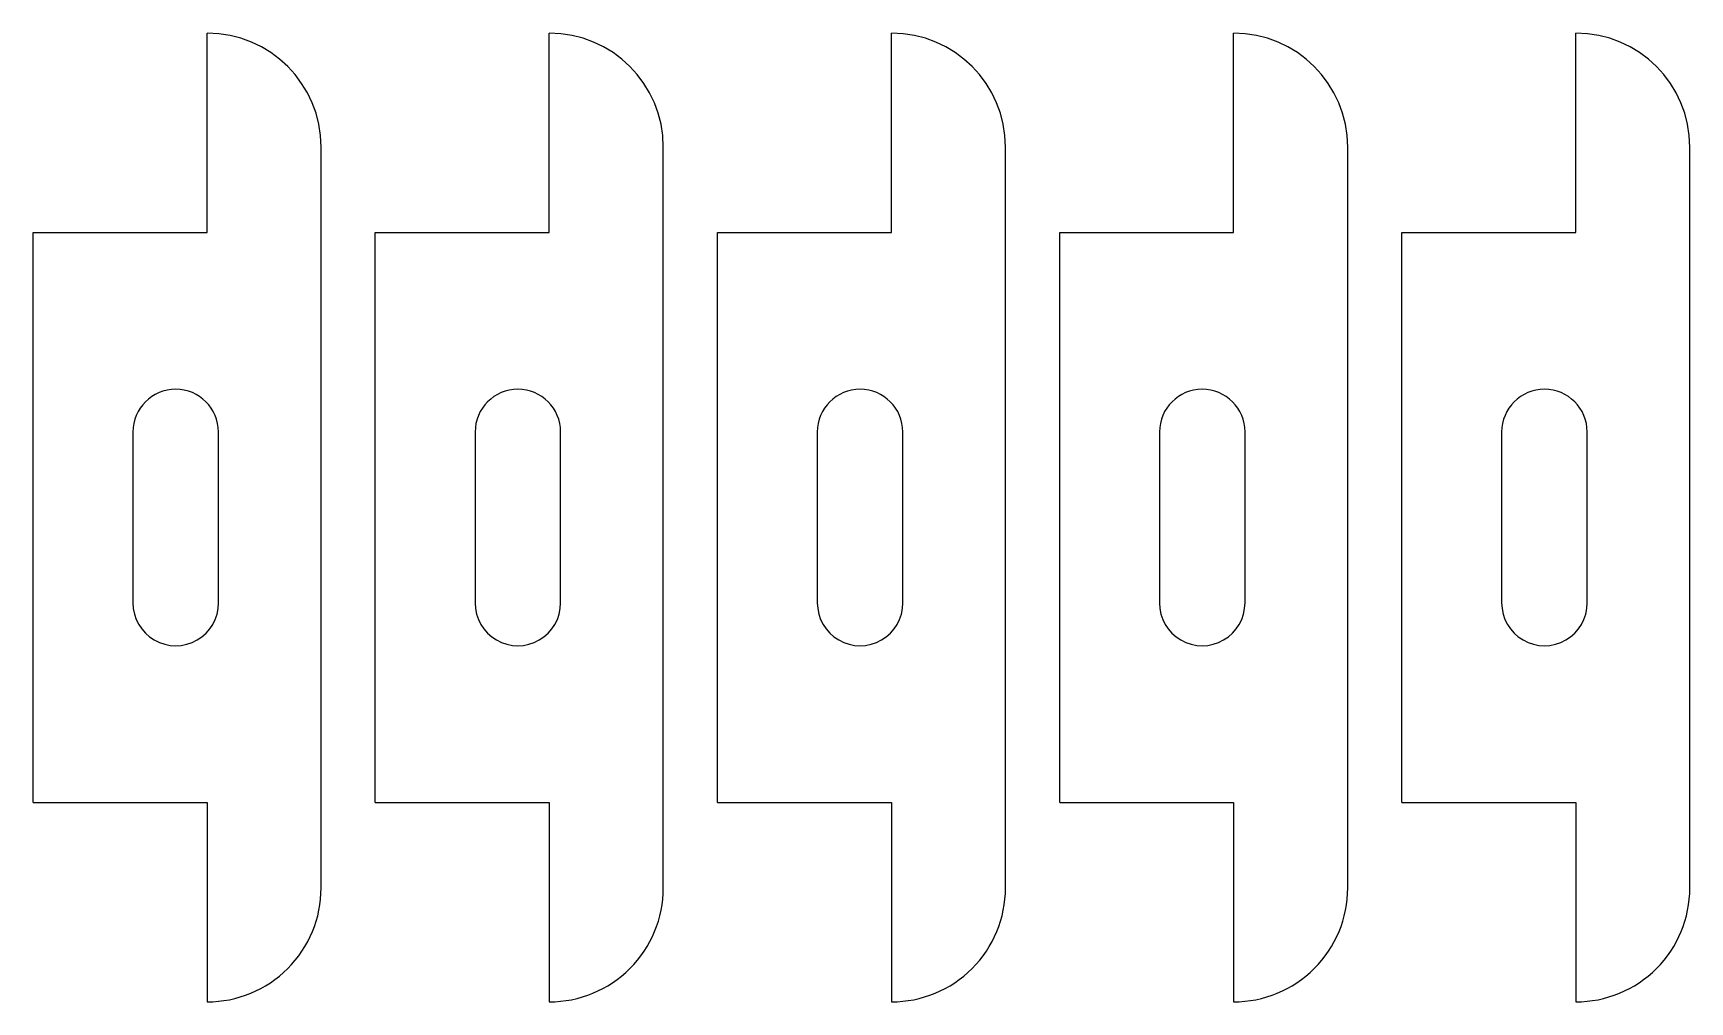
# Model space of a CAD drawing. Header units: millimetres. Extents: x 12 to 70.1, y -17 to 17.
import ezdxf

# ---------------------------------------------------------------- set-up
doc = ezdxf.new("R2010")
doc.units = ezdxf.units.MM
doc.layers.add('Array', color=7, linetype='CONTINUOUS')
doc.layers.add('Shape2DView013', color=7, linetype='CONTINUOUS')

msp = doc.modelspace()

# ---------------------------------------------------------------- linework, layer by layer
at = {"layer": 'Array'}
for p, q in [((18.1, 10), (18.1, 17)), ((30.1, 10), (30.1, 17)), ((42.1, 10), (42.1, 17)), ((54.1, 10), (54.1, 17)), ((66.1, 10), (66.1, 17)), ((22.1, -13), (22.1, 13)), ((34.1, -13), (34.1, 13)), ((46.1, -13), (46.1, 13)), ((58.1, -13), (58.1, 13)), ((70.1, -13), (70.1, 13)), ((12, -10), (12, 10)), ((12, 10), (18.1, 10)), ((24, -10), (24, 10)), ((24, 10), (30.1, 10)), ((36, -10), (36, 10)), ((36, 10), (42.1, 10)), ((48, -10), (48, 10)), ((48, 10), (54.1, 10)), ((60, -10), (60, 10)), ((60, 10), (66.1, 10)), ((15.5, 3), (15.5, -3)), ((18.5, -3), (18.5, 3)), ((27.5, 3), (27.5, -3)), ((30.5, -3), (30.5, 3)), ((39.5, 3), (39.5, -3)), ((42.5, -3), (42.5, 3)), ((51.5, 3), (51.5, -3)), ((54.5, -3), (54.5, 3)), ((63.5, 3), (63.5, -3)), ((66.5, -3), (66.5, 3)), ((12, -10), (18.1, -10)), ((18.1, -10), (18.1, -17)), ((24, -10), (30.1, -10)), ((30.1, -10), (30.1, -17)), ((36, -10), (42.1, -10)), ((42.1, -10), (42.1, -17)), ((48, -10), (54.1, -10)), ((54.1, -10), (54.1, -17)), ((60, -10), (66.1, -10)), ((66.1, -10), (66.1, -17))]:
    msp.add_line(p, q, dxfattribs=at)
for centre, major_axis, start_param, end_param in [((18.1, 13), (0, -4), 1.5708, 3.14159), ((30.1, 13), (0, -4), 1.5708, 3.14159), ((42.1, 13), (0, -4), 1.5708, 3.14159), ((54.1, 13), (0, -4), 1.5708, 3.14159), ((66.1, 13), (0, -4), 1.5708, 3.14159), ((17, 3), (0, -1.5), 1.5708, 4.71239), ((29, 3), (0, -1.5), 1.5708, 4.71239), ((41, 3), (0, -1.5), 1.5708, 4.71239), ((53, 3), (0, -1.5), 1.5708, 4.71239), ((65, 3), (0, -1.5), 1.5708, 4.71239), ((17, -3), (0, -1.5), 4.71239, 1.5708), ((29, -3), (0, -1.5), 4.71239, 1.5708), ((41, -3), (0, -1.5), 4.71239, 1.5708), ((53, -3), (0, -1.5), 4.71239, 1.5708), ((65, -3), (0, -1.5), 4.71239, 1.5708), ((18.1, -13), (0, -4), 0, 1.5708), ((30.1, -13), (0, -4), 0, 1.5708), ((42.1, -13), (0, -4), 0, 1.5708), ((54.1, -13), (0, -4), 0, 1.5708), ((66.1, -13), (0, -4), 0, 1.5708)]:
    msp.add_ellipse(centre, major_axis=major_axis, ratio=1, start_param=start_param, end_param=end_param, dxfattribs=at)
at = {"layer": 'Shape2DView013'}
for p, q in [((18.1, 10), (18.1, 17)), ((22.1, -13), (22.1, 13)), ((12, -10), (12, 10)), ((12, 10), (18.1, 10)), ((15.5, 3), (15.5, -3)), ((18.5, -3), (18.5, 3)), ((12, -10), (18.1, -10)), ((18.1, -10), (18.1, -17))]:
    msp.add_line(p, q, dxfattribs=at)
for centre, major_axis, start_param, end_param in [((18.1, 13), (0, -4), 1.5708, 3.14159), ((17, 3), (0, -1.5), 1.5708, 4.71239), ((17, -3), (0, -1.5), 4.71239, 1.5708), ((18.1, -13), (0, -4), 0, 1.5708)]:
    msp.add_ellipse(centre, major_axis=major_axis, ratio=1, start_param=start_param, end_param=end_param, dxfattribs=at)

doc.saveas('drawing.dxf')
